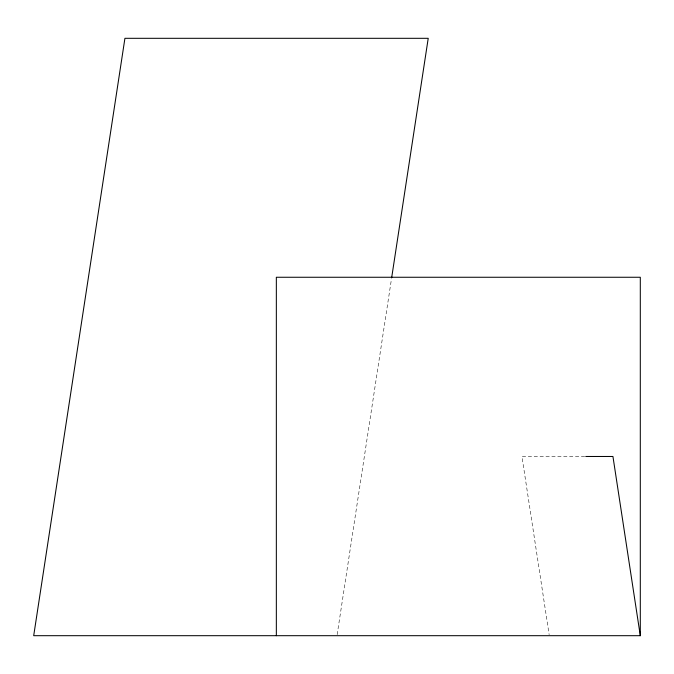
<?xml version="1.0" encoding="UTF-8"?>
<svg xmlns="http://www.w3.org/2000/svg" width="674" height="674" viewBox="0 0 674 674"><rect width="100%" height="100%" fill="white"/><g stroke="black" fill="none" stroke-linecap="round" stroke-linejoin="round"><path stroke-width="0.51" stroke-dasharray="3.37 2.53" d="M337.16 634.655L391.51 278.716M584.695 456.475L521.946 456.475L549.15 634.655"/><path stroke-width="1.01" d="M391.67 277.68L428.226 38.308L124.926 38.308L33.7 635.692L640.3 635.692L640.3 277.258L276.34 277.258L276.34 635.692M585.74 456.475L612.936 456.475L640.3 635.692"/></g></svg>
